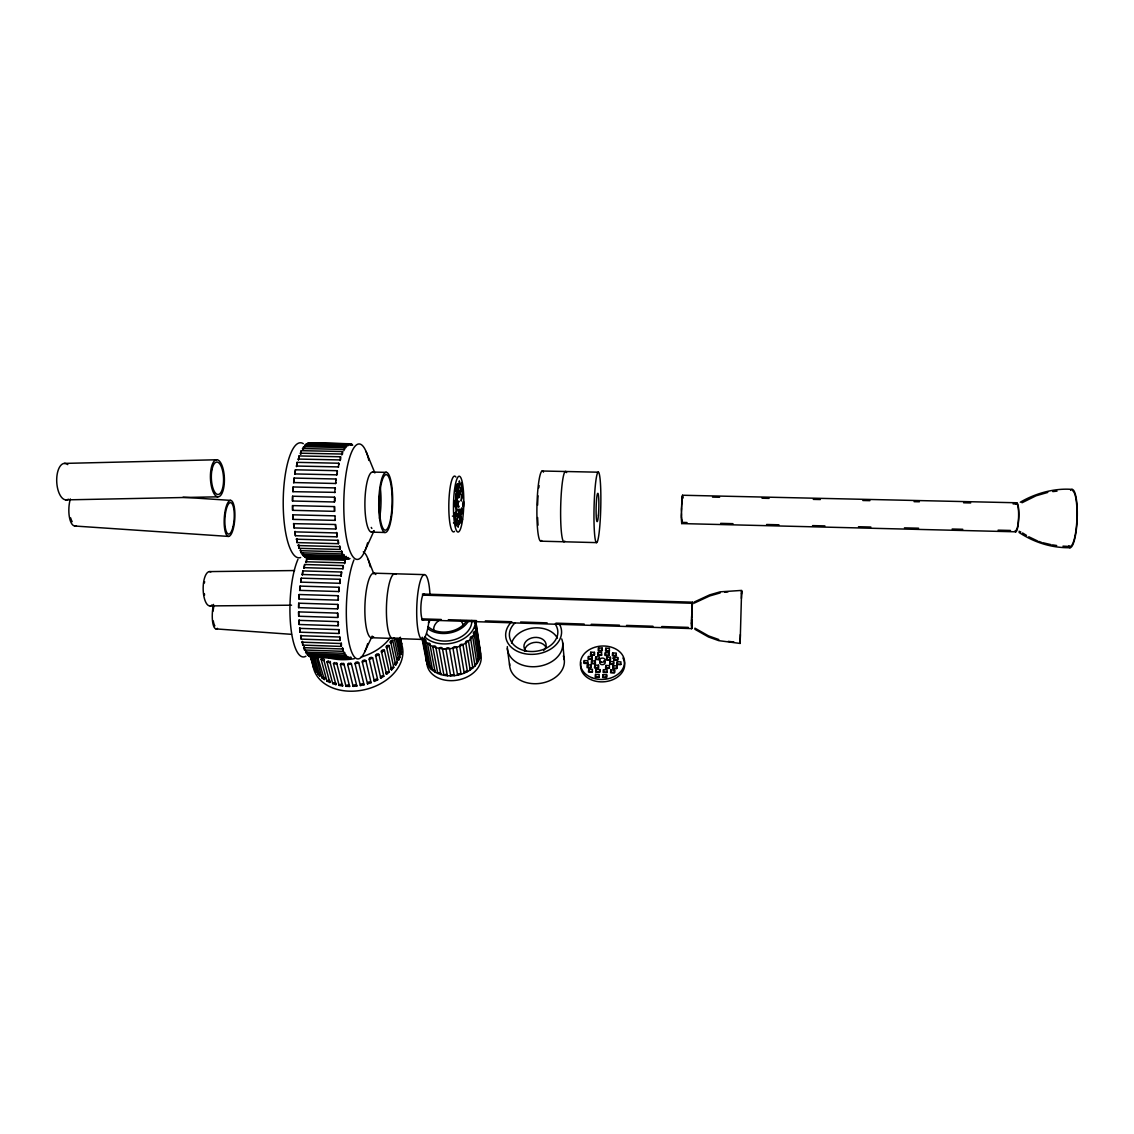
<?xml version="1.0" encoding="UTF-8"?>
<svg xmlns="http://www.w3.org/2000/svg" width="1134" height="1134" viewBox="0 0 1134 1134"><rect width="100%" height="100%" fill="white"/><g stroke="black" fill="none" stroke-linecap="round" stroke-linejoin="round"><path stroke-width="1.5" d="M691.598 623.076L691.712 628.59L691.938 627.541M307.683 445.109L307.399 443.422L308.604 443.04L349.343 443.819L349.258 445.095M305.287 555.15L304.734 556.992L306.01 557.701L350.023 558.58M681.406 517.175L681.477 514.283M691.556 624.31L691.598 622.694M351.54 445.123L351.639 444.103L350.477 443.777L309.936 442.997L309.993 444.046M347.982 557.404L347.713 559.161L348.875 558.523M350.477 443.777L350.548 445.052M350.052 657.21C349.074 659.123 351.526 658.826 350.916 657.153M681.406 515.998L681.491 513.036M691.556 623.36L691.612 621.73M691.556 623.034L691.627 620.681M691.612 621.659L691.726 628.605L691.91 627.782M335.097 500.108L334.445 501.993L292.501 501.001L292.615 496.224L334.558 497.202L335.097 498.804M298.639 607.626L298.696 603.203L337.734 604.422L338.244 606.577L337.62 608.873L298.582 607.64L298.752 603.217M334.445 501.993L334.558 497.202M337.62 608.873L337.734 604.422M691.57 621.404L691.627 620.114M691.584 621.163L691.641 619.561M681.435 513.376L681.52 511.746M691.584 620.539L691.641 619.292M694.873 629.257L708.509 636.996L718.786 640.653L740.119 643.432L740.219 639.874M691.598 619.929L691.697 617.137M681.463 511.958L681.633 506.09M691.612 618.739L691.853 611.24M741.579 592.203L741.636 590.417L720.203 591.835L709.742 594.84L694.121 602.083M352.731 445.166L350.222 444.712M681.491 510.498L681.577 507.536M691.655 617.293L691.726 615.875M740.162 641.688L740.176 641.419M741.593 591.934L741.622 590.857M740.19 640.88L740.36 634.544M741.423 598.412L741.622 591.282M740.219 640.398L741.551 593.068M740.247 639.42L740.119 643.403M741.523 594.06L741.593 591.835M691.754 615.011L691.74 614.018M691.768 614.614L691.825 611.864M338.683 542.024L338.471 543.682L297.037 542.591L296.654 538.593M691.783 614.132L691.783 613.083M681.662 506.374L681.676 504.701M691.839 612.417L691.868 611.58M343.375 567.369L343.262 565.611L304.635 564.519L304.04 568.233L304.635 564.519M691.853 612.147L691.882 610.347M308.519 557.404L307.286 557.418M681.718 505.098L681.732 503.368M691.896 610.999L691.924 609.482M349.896 658.571L311 657.196L310.971 656.005M691.938 609.979L692.038 607.285M306.01 557.701L305.953 556.213M681.775 503.879L681.803 502.135M691.981 609.213L691.995 607.838M691.995 608.887L692.463 603.274L422.429 595.109M681.817 502.745L681.86 500.987M692.009 608.476L692.279 604.436M334.771 492.624L335.083 487.918L293.153 486.968L292.884 491.688L335.182 492.354M337.975 600.155L338.201 595.719L299.192 594.528L298.937 598.95L338.031 600.141L338.485 599.177M681.874 501.696L681.917 499.966M692.08 607.129L692.137 605.528M681.931 500.76L682.498 495.246L1016.688 502.773M692.123 606.506L692.42 603.387M344.75 449.092L344.736 447.533L303.643 446.725L302.778 449.787M400.288 648.591A1.829 1.332 -12.1 0 0 401.833 649.201L400.004 637.818M681.988 499.91L682.455 496.423L682.668 498.28M692.179 605.641L692.505 602.182L422.443 594.032M348.804 657.153C349.711 659.251 346.905 658.415 347.982 656.855M346.55 557.333C347.188 560.763 344.041 556.638 346.253 556.34M346.99 446.272L347.018 444.953L306.152 444.159L304.947 445.208L305.159 446.697M307.924 653.751L308.646 656.047L346.763 657.437L346.777 656.019M310.914 657.181L309.922 656.047M303.175 553.094L302.31 554.526L303.529 555.958L344.339 557.092L344.311 555.136M308.717 656.104L308.732 654.687M303.529 555.958L303.501 554.016M682.087 521.257L681.704 523.582L681.463 517.515M682.087 520.279L681.789 522.363L687.034 522.533M311.184 443.933L309.936 442.997M339.023 587.27L338.726 591.608L339.023 587.27L300.056 586.108L299.745 590.431L300.056 586.108M336.231 482.446L335.579 483.58L335.962 479.002L294.089 478.08L293.749 482.673L294.089 478.08M616.868 665.871L616.584 668.677L612.899 668.536L613.182 665.743L616.868 665.871L617.009 668.28L613.324 668.153L613.182 665.743M616.995 664.538L617.279 661.746L620.964 661.873L620.681 664.666L616.995 664.538L617.137 666.962M617.718 657.507L617.435 660.286L613.763 660.158L614.047 657.394L617.718 657.507L617.86 659.931L614.189 659.804L614.047 657.394M614.571 670.052L614.274 672.873L610.574 672.745L610.872 669.925L614.571 670.052L614.713 672.476L611.028 672.334L610.872 669.925M612.658 652.971L612.36 655.721L616.017 655.849L616.301 653.085L612.658 652.971L612.799 655.381L616.442 655.509M613.324 664.411L613.607 661.618L609.936 661.491L609.638 664.283L613.324 664.411L613.466 666.82M610.39 657.266L610.092 660.031L606.421 659.903L606.718 657.139L610.39 657.266L610.531 659.676L606.888 659.549L606.718 657.139M605.825 665.488L605.528 668.28L609.199 668.408L609.497 665.615L605.825 665.488L605.981 667.898L609.653 668.025M606.633 674.801L606.321 677.636L602.622 677.494L602.934 674.673L606.633 674.801L606.789 677.211L603.104 677.083L602.934 674.673M609.001 652.844L608.703 655.594L605.046 655.48L605.343 652.716L609.001 652.844L609.156 655.254L605.513 655.14L605.343 652.716M692.293 603.43L692.449 602.296M603.501 669.67L603.189 672.476L606.888 672.618L607.186 669.797L603.501 669.67L603.671 672.079L607.342 672.207M605.825 648.209L605.513 650.959L609.171 651.086L609.454 648.336L605.825 648.209L605.981 650.632L609.61 650.76M599.815 669.542L599.503 672.349L595.818 672.221L596.13 669.4L599.815 669.542L599.985 671.952L596.314 671.824L596.13 669.4M602.182 648.095L601.87 650.831L598.228 650.718L598.539 647.968L602.182 648.095L602.352 650.505L598.709 650.392L598.539 647.968M595.548 674.404L595.222 677.239L598.922 677.367L599.234 674.532L595.548 674.404L595.719 676.814L599.404 676.955M598.057 652.475L597.746 655.225L601.389 655.353L601.7 652.589L598.057 652.475L598.228 654.885L601.87 655.013M598.468 665.233L598.157 668.025L594.485 667.898L594.797 665.105L598.468 665.233L598.639 667.643L594.981 667.515L594.797 665.105M594.953 663.773L595.265 660.994L591.608 660.867L591.282 663.645L594.953 663.773L595.123 666.182M595.761 656.756L595.435 659.534L599.092 659.662L599.404 656.884L595.761 656.756L595.931 659.18L599.574 659.308M591.126 664.963L590.8 667.77L587.129 667.643L587.455 664.836L591.126 664.963L591.31 667.387L587.653 667.26L587.455 664.836M592.104 656.629L591.778 659.407L588.121 659.279L588.447 656.515L592.104 656.629L592.288 659.052L588.645 658.925L588.447 656.515M594.414 652.348L594.088 655.098L590.445 654.97L590.771 652.22L594.414 652.348L594.585 654.757L590.956 654.644L590.771 652.22M588.773 669.145L588.447 671.952L592.132 672.093L592.458 669.273L588.773 669.145L588.957 671.555L592.628 671.682M587.61 663.518L587.951 660.739L584.293 660.612L583.953 663.39L587.61 663.518L587.809 665.927M346.763 657.437L345.742 656.373L346.153 654.899M344.339 557.092L343.574 554.342M305.939 650.774L306.478 653.595L344.779 655.027L344.75 652.66M300.453 549.565L301.176 552.811L342.199 553.945L342.227 551.748M338.499 624.395L338.116 625.77L299.163 624.494L299.107 620.227L299.163 624.494M306.534 653.694L306.534 651.483M308.604 444.301L308.689 443.025M340.172 579.304L339.803 583.486L340.172 579.304L301.275 578.17L300.836 582.337L301.275 578.17M301.176 552.811L301.19 550.628M337.379 473.927L336.741 475.103L337.195 470.695L295.421 469.802L295.01 474.225L295.421 469.802M459.199 506.218C457.682 510.995 457.64 497.883 459.227 501.767M344.779 655.027L344.24 652.107M342.511 454.124L342.553 451.502L301.261 450.68L300.538 454.195M342.199 553.945L341.561 550.685M304.011 646.734L304.536 650.009L342.964 651.327L343.063 649.272M399.452 653.638A1.829 1.347 -12.2 0 0 400.869 654.559L401.493 651.823L398.644 638.187M298.426 544.66L298.993 548.317L340.228 549.437L340.342 547.24M340.526 459.766L340.54 456.775L299.064 455.925L298.483 459.823L299.064 455.925M304.536 650.009L304.408 646.933M341.589 572.018L341.136 576.001L341.589 572.018L302.821 570.898L302.324 574.881L302.821 570.898M298.993 548.317L298.809 544.873M338.485 467.293L338.726 463.225L297.094 462.36L296.626 466.528L297.094 462.36M345.048 562.833L345.133 560.239L306.662 559.161L306.052 562.592M335.324 519.471L335.026 520.364L293.139 519.386L292.997 514.737L293.139 519.386M458.802 523.965L458.122 527.197L458.292 520.619L458.802 523.965L454.536 523.766M461.099 516.098L460.928 522.604L461.099 516.098L458.079 516.013M462.119 511.264L461.453 514.425L461.623 507.919L462.119 511.264L459.114 511.193M456.534 522.972L455.84 526.219L456.01 519.599L456.534 522.972L453.472 522.887M457.045 509.322L460.078 509.393L459.908 515.942L456.874 515.857M459.908 515.942L460.078 509.393M458.887 497.585L459.043 491.008L458.887 497.585L455.825 497.514M455.471 516.197L454.777 519.443L454.947 512.795L455.471 516.197L452.395 516.126M457.838 490.738L458.008 484.133L457.838 490.738L454.777 490.668M459.865 484.303L459.185 487.45L459.341 480.873L459.865 484.303L456.818 484.246M342.964 651.327L342.496 648.053M302.75 645.104L302.395 641.49L302.75 645.104L341.334 646.423L341.433 643.502M340.228 549.437L339.718 545.766M305.967 446.272L306.152 444.159M338.471 543.682L337.677 540.323L338.499 540.252M343.049 569.055L343.262 565.611M306.534 561.911L306.662 559.161M301.049 635.253L301.219 639.122L339.959 640.427L340.214 637.875M297.037 542.591L297.065 539.146M340.2 460.588L340.54 456.775M341.334 646.423L341.235 642.935M339.959 640.427L339.803 636.557M301.219 639.122L301.318 635.65M336.982 536.821L336.685 532.541L336.982 536.821L295.393 535.73L295.053 531.463L295.393 535.73M344.566 563.683L345.133 560.239M300.014 632.191L299.83 628.094L300.014 632.191L338.882 633.481L339.066 629.866M341.83 454.975L342.553 451.502M399.99 657.196L398.799 659.889A1.843 1.347 -12.4 0 1 397.722 658.273A1.843 1.347 -12.4 0 1 399.99 657.196L395.936 638.017M338.882 633.481L338.882 629.455M365.006 550.67L374.135 530.613M335.806 528.997L335.636 524.503L293.55 523.667L294.075 527.934L335.806 528.997L335.338 524.716M364.666 651.965L372.179 636.089M303.331 449.659L303.643 446.725M301.19 450.836L300.921 454.068M294.075 527.934L293.663 523.525M343.942 450.609L344.736 447.533M390.535 640.993A1.871 1.361 -12.4 0 1 392.704 640.497L397.396 662.44L395.681 665.034A1.843 1.361 -12.6 0 1 394.802 663.631M392.704 640.497L390.947 643.106L395.681 665.034M334.984 520.435L335.111 515.97M337.748 617.435L337.719 613.097L298.582 611.892L298.681 616.244L337.691 617.491L337.606 613.125M298.738 616.187L298.639 611.864M386.68 645.87A1.885 1.375 -12.6 0 1 389.019 645.544L393.781 667.458L391.57 669.882L386.765 647.968A1.885 1.375 -12.6 0 1 386.269 646.309M389.019 645.544L386.765 647.968M346.111 447.491L345.856 446.101L347.018 444.953M334.573 511.306L334.544 506.6L292.501 505.594L292.6 510.328L334.516 511.349L334.431 506.6M338.116 625.77L337.96 621.517L338.499 622.58M304.862 445.293L345.856 446.101M382.03 650.264A1.885 1.375 -12.9 0 1 384.369 650.207L389.217 672.108L386.552 674.305L381.662 652.404A1.885 1.375 -12.9 0 1 381.548 650.661M384.369 650.207L381.662 652.404M292.6 510.328L292.629 505.594M376.601 654.162A1.885 1.375 -13.1 0 1 378.869 654.375L383.816 676.275L380.783 678.175L375.793 656.288A1.885 1.375 -13.1 0 1 376.049 654.502M378.869 654.375L375.793 656.288M370.52 657.465A1.899 1.389 -13.4 0 1 372.661 657.961L377.707 679.833L374.39 681.392L369.287 659.52A1.899 1.389 -13.4 0 1 369.911 657.734M372.661 657.961L369.287 659.52M307.399 443.422L349.343 443.819M1022.003 502.759L1036.037 495.799L1047.788 492.411M298.993 598.936L299.192 594.528M1020.274 502.234C1034.818 493.63 1054.152 487.875 1072.254 489.42M364.113 660.045A1.899 1.389 -13.7 0 1 365.913 660.838L371.059 682.696L367.529 683.873L362.313 662.001A1.899 1.389 -13.7 0 1 363.135 660.371M365.913 660.838L362.313 662.001M694.093 603.175L709.714 595.945L720.175 592.926M357.21 661.93A1.899 1.389 -14 0 1 358.769 662.936L364.042 684.794L362.214 685.191L360.385 685.546L355.055 663.688A1.899 1.389 -14 0 1 356.204 662.128M358.769 662.936L355.055 663.688M292.941 491.688L293.153 486.968M348.818 559.161L307.243 558.041M292.501 501.001L292.615 496.224M351.441 664.212L347.699 664.524L353.142 686.368L356.827 686.056L351.441 664.212A1.899 1.389 -14.3 0 0 350.321 663.036M1052.791 491.589L1057.03 491.135M724.626 592.217L727.971 591.877M64.241 463.409L216.466 459.766M65.786 499.881L217.799 496.82A18.555 6.96 87.7 0 0 223.27 469.618A18.555 6.96 87.7 0 0 211.165 468.441A18.555 6.96 87.7 0 0 217.799 496.82M209.521 571.593L294.557 570.544M445.903 648.932L450.694 675.878A1.857 1.389 -10.6 0 1 454.266 675.666L449.546 648.705A1.885 1.389 -10.4 0 0 445.903 648.932L442.515 648.818A1.885 1.389 -10.6 0 0 439.014 648.35L443.933 675.297A1.857 1.389 -10.9 0 1 447.377 675.765L442.515 648.818M210.088 605.91L291.551 605.187M344.112 664.623L340.441 664.481L345.998 686.311L349.612 686.453L344.112 664.623A1.899 1.389 -14.6 0 0 343.276 663.291M349.102 444.046L351.639 444.103M302.409 448.568L343.616 449.39M300.113 453.203L341.504 454.025M298.029 459.072L339.59 459.922M542.095 471.007L598.426 472.198A35.253 3.345 -88.6 0 1 599.758 526.573A35.253 3.345 -88.6 0 1 594.046 523.398A35.253 3.345 -88.6 0 1 598.426 472.198M296.201 466.031L337.918 466.91M372.973 472.07L386.566 472.368A30.079 6.946 -89 0 1 391.258 518.777A30.079 6.946 -89 0 1 379.28 516.069A30.079 6.946 -89 0 1 386.566 472.368M294.698 473.927L336.529 474.834M293.564 482.545L335.466 483.481M712.521 497.103L719.594 497.259M762.034 498.223L769.107 498.379M813.305 499.385L820.378 499.541M862.818 500.505L869.891 500.661M914.089 501.667L919.39 501.781M963.602 502.787L970.676 502.943M1013.101 503.907L1016.645 503.992M720.629 523.355L732.989 523.667M766.584 524.489L778.945 524.787M812.539 525.609L824.9 525.907M858.495 526.729L870.855 527.041M904.45 527.863L918.583 528.203M952.163 529.025L962.766 529.294M998.118 530.159L1010.493 530.457M681.704 523.582L1015.752 531.803M292.813 514.822L334.7 515.857M371.527 532.13L385.106 532.484M294.67 531.86L336.344 532.937M540.72 541.173L596.541 542.619M296.158 539.217L337.677 540.323M297.958 545.553L339.307 546.659M300.028 550.685L341.178 551.804M302.31 554.526L343.233 555.66M322.084 557.347L324.494 557.418M326.068 557.347L333.594 557.559M304.819 557.049L345.431 558.112M305.599 561.755L344.155 562.833M303.671 567.652L342.383 568.758M373.554 573.166L424.371 574.626M301.998 574.499L340.838 575.633M300.623 582.139L339.548 583.287M299.574 590.36L338.57 591.537M421.834 618.866L441.239 619.476M448.299 619.703L476.535 620.61M485.352 620.893L511.817 621.744M520.648 622.013L547.112 622.864M555.929 623.147L584.166 624.054M591.225 624.281L619.447 625.174M626.507 625.401L652.971 626.251M661.802 626.535L688.267 627.385M421.805 619.944L691.754 628.59M298.866 620.355L337.847 621.616M299.532 628.364L338.442 629.639M371.201 637.719L422.075 639.42M300.567 635.706L339.364 636.996M301.928 642.184L340.597 643.502M612.516 658.145L614.954 658.23M303.586 647.656L342.099 648.974M305.556 652.093L343.829 653.297M588.135 663.149L584.492 663.021L584.293 660.612M621.092 664.297L617.42 664.17L617.279 661.746M307.654 655.112L345.742 656.373M337.918 657.181L342.624 657.337M309.823 656.813L347.784 658.131M348.62 658.188L350.973 658.273M1070.127 547.694C1051.87 548.091 1034.151 542.463 1019.041 532.456M1062.983 546.149L1069.943 546.489M183.028 497.245L230.712 500.392A18.045 5.273 -86.5 0 1 233.491 527.905A18.045 5.273 -86.5 0 1 224.404 526.899A18.045 5.273 -86.5 0 1 230.712 500.392M74.929 526.034L228.487 536.425M215.928 628.902L291.481 634.331M728.212 641.362L733.84 641.972M336.968 664.141L333.467 663.574L339.123 685.39L342.581 685.971L336.968 664.141A1.899 1.389 -14.8 0 0 336.458 662.695M1052.48 544.873L1056.675 545.525M1051.076 544.66L1042.77 542.704M330.207 662.809L326.961 661.817L332.716 683.632L335.905 684.638L330.207 662.809A1.899 1.375 -15 0 0 330.122 661.391M718.814 639.548L708.552 635.89L694.915 628.165M1038.815 541.414L1041.338 542.293M1037.553 540.975L1028.765 536.751M321.092 659.251L326.918 681.08L329.781 682.47L323.998 660.654L321.092 659.251A1.899 1.375 -15.1 0 1 322.906 658.571M1019.097 531.251L1020.813 532.016M1022.584 532.98L1026.497 535.39M316.372 657.366L321.9 677.792L324.352 679.549L317.69 657.21M338.201 595.719L338.556 596.597M320.553 674.702A1.857 1.361 -15.6 0 1 319.76 675.949L317.761 673.88L313.324 657.578M335.083 487.918L335.423 488.754M317.081 670.733A1.857 1.347 -15.6 0 1 316.103 671.753L311.283 657.238M342.766 648.095L343.021 648.903M335.962 479.002L336.259 480.051M681.732 522.405L681.463 516.523M682.498 495.246L682.739 498.024M314.699 666.041A1.857 1.347 -15.6 0 1 313.466 667.09L310.447 656.671M366.041 451.431L374.872 472.949M368.153 559.416L373.851 573.875M308.519 653.751L308.703 654.488M400.259 638.428L400.43 638.896A1.814 1.318 -12 0 1 399.763 638.995M337.195 470.695L337.436 471.914M310.829 656.728L311.198 658.074M310.872 657.621L313.466 667.09M312.02 656.827L316.103 671.753M314.586 656.884L319.76 675.949M338.726 463.225L338.924 464.586M400.33 637.265L401.677 643.942A1.814 1.332 -12 0 1 400.685 643.899M348.322 445.605L348.152 444.216M394.136 637.946L398.799 659.889M397.424 638.159L400.869 654.559M400.146 637.535L401.677 643.942M399.551 638.3L401.833 649.201M422.273 637.237L427.475 664.184A1.843 1.361 -11.4 0 0 428.383 662.837M421.961 638.173L426.497 661.689A1.843 1.361 -11.4 0 1 428.085 662.171M425.604 650.788L425.93 652.447M474.806 620.61L475.075 622.325M475.6 625.755L476.124 629.157M476.918 634.232L477.428 637.606M477.953 640.951L478.463 644.296M507.366 648.549L509.648 665.53M562.677 642.794L564.307 659.846M311.567 659.421L311.921 662.072A1.843 1.332 -15.5 0 0 312.871 661.646M591.608 660.867L591.792 663.277L595.449 663.404L595.265 660.994M609.936 661.491L610.092 663.914L613.763 664.042L613.607 661.618M691.612 625.047L691.754 627.485L691.598 623.572M389.812 638.229A46.692 33.311 -13.5 0 1 360.995 657.096M354.375 658.656A46.692 33.311 -13.5 0 1 328.435 657.748M400.869 642.269A45.672 33.24 -13.9 0 1 366.055 689.344A45.672 33.24 -13.9 0 1 312.885 664.34M312.545 664.567A1.857 1.347 -15.6 0 1 313.565 664.481M314.628 669.429A1.857 1.347 -15.6 0 1 316.173 669.287M317.761 673.88A1.857 1.361 -15.6 0 1 320.341 674.092M321.9 677.792A1.871 1.361 -15.5 0 1 324.452 677.608A1.871 1.361 -15.5 0 1 324.352 679.549M318.966 657.125A1.899 1.361 -15.2 0 1 318.484 657.734M329.923 680.91A1.871 1.375 -15.4 0 1 329.781 682.47M326.918 681.08A1.871 1.375 -15.4 0 1 329.484 680.584M324.281 659.322A1.899 1.375 -15.1 0 1 323.998 660.654M332.716 683.632A1.871 1.375 -15.3 0 1 335.196 682.838A1.871 1.375 -15.3 0 1 335.905 684.638M326.961 661.817A1.899 1.375 -15 0 1 328.662 660.938M339.123 685.39A1.871 1.375 -15.1 0 1 341.476 684.326A1.871 1.375 -15.1 0 1 342.581 685.971M333.467 663.574A1.899 1.389 -14.8 0 1 334.998 662.525M345.998 686.311A1.871 1.389 -14.9 0 1 348.152 684.993A1.871 1.389 -14.9 0 1 349.612 686.453M340.441 664.481A1.899 1.389 -14.6 0 1 341.944 663.234M353.142 686.368A1.871 1.389 -14.6 0 1 355.055 684.837A1.871 1.389 -14.6 0 1 356.827 686.056M347.699 664.524A1.899 1.389 -14.3 0 1 348.96 663.149M360.385 685.546A1.871 1.389 -14.3 0 1 362.001 683.83A1.871 1.389 -14.3 0 1 364.042 684.794M367.529 683.873A1.871 1.389 -14 0 1 368.791 682.03A1.871 1.389 -14 0 1 371.059 682.696M374.39 681.392A1.871 1.375 -13.7 0 1 375.283 679.464A1.871 1.375 -13.7 0 1 377.707 679.833M380.783 678.175A1.857 1.375 -13.4 0 1 381.279 676.204A1.857 1.375 -13.4 0 1 383.816 676.275M386.552 674.305A1.857 1.375 -13.1 0 1 386.651 672.349A1.857 1.375 -13.1 0 1 389.217 672.108M391.57 669.882A1.857 1.361 -12.8 0 1 391.258 667.997A1.857 1.361 -12.8 0 1 393.781 667.458M395.156 663.036A1.843 1.361 -12.6 0 1 397.396 662.44M390.947 643.106A1.871 1.361 -12.4 0 1 390.025 641.83M399.778 652.532A1.829 1.347 -12.2 0 1 401.493 651.823M400.401 647.245A1.829 1.332 -12.1 0 1 401.89 646.508M399.778 642.354A1.814 1.332 -12 0 1 401.181 641.334M468.484 621.063A24.494 17.705 -10 0 1 428.128 628.902M428.383 622.764A22.411 16.33 -10 0 1 430.637 619.802M466.769 620.624A22.609 16.344 -10 0 1 448.54 631.737A22.609 16.344 -10 0 1 428.085 626.634M475.429 620.893A28.01 20.412 -10 0 1 457.13 647.089A28.01 20.412 -10 0 1 422.642 637.932M476.308 626.237A1.871 1.361 -8.9 0 0 476.039 628.916L480.221 655.962A1.829 1.361 -9.1 0 1 478.973 654.857M475.5 621.985A28.109 20.426 -10 0 1 455.485 642.326A28.109 20.426 -10 0 1 424.938 637.067M479.682 651.199A27.4 20.369 -10.3 0 1 457.612 680.088A27.4 20.369 -10.3 0 1 426.894 660.711M433.769 630.561A14.94 10.886 -10 0 1 439.779 619.901M460.418 620.553A14.94 10.886 -10 0 1 463.211 625.415M471.801 620.468A24.367 17.705 -10 0 1 454.309 639.746A24.367 17.705 -10 0 1 426.625 633.722M425.902 657.096A27.485 20.369 -10.2 0 0 456.237 675.396A27.485 20.369 -10.2 0 0 479.71 648.251A1.829 1.361 -9.1 0 0 479.087 648.634M479.101 650.462A1.829 1.361 -9.1 0 0 480.32 650.817L476.152 623.757A1.857 1.361 -8.9 0 1 474.579 623.048M474.565 621.985A1.857 1.361 -8.9 0 1 475.529 621.191L480.49 653.297A1.829 1.361 -9.1 0 0 479.101 654.219M426.994 658.656A1.843 1.361 -11.4 0 1 426.001 659.265M603.926 660.753A2.764 2.084 -3.8 0 1 604.691 663.73A2.764 2.084 -3.8 0 1 600.68 664.226A2.764 2.084 -3.8 0 1 600.467 661.179M622.92 658.004A22.085 16.698 -3.8 0 1 605.06 681.69A22.085 16.698 -3.8 0 1 580.948 662.724M559.643 624.536A28.052 20.724 -6.7 0 1 530.443 654.346A28.052 20.724 -6.7 0 1 510.569 622.963M561.727 638.896A27.811 20.71 -6.7 0 1 538.338 666.381A27.811 20.71 -6.7 0 1 507.337 646.607M555.164 624.083A24.31 17.96 -6.7 0 1 547.41 647.542A24.31 17.96 -6.7 0 1 515.672 646.522A24.31 17.96 -6.7 0 1 515.105 622.793M511.562 643.261A24.098 17.946 -6.7 0 1 533.136 628.023A24.098 17.946 -6.7 0 1 557.404 638.13M563.357 655.948A27.471 20.681 -6.8 0 1 540.294 683.363A27.471 20.681 -6.8 0 1 509.62 663.603M526.318 651.299A11.127 8.278 -6.7 0 1 527.565 639.959A11.127 8.278 -6.7 0 1 542.676 639.293A11.127 8.278 -6.7 0 1 543.583 650.547M524.546 651.412A11.085 8.278 -6.7 0 1 533.632 642.539A11.085 8.278 -6.7 0 1 546.049 647.386M363.291 551.847A53.822 13.239 -88 0 1 370.194 566.716M367.685 643.602A53.822 13.239 -88 0 1 348.237 638.669A53.822 13.239 -88 0 1 353.921 559.955M305.939 656.189A53.61 15.068 -88 0 1 290.488 623.672A53.61 15.068 -88 0 1 297.944 559.36M373.582 636.67A32.319 7.683 -88 0 1 364.95 604.904A32.319 7.683 -88 0 1 375.836 574.555M393.852 638.059A32.362 7.258 -88.1 0 1 386.496 605.556A32.362 7.258 -88.1 0 1 396.149 574.371M428.921 621.503A32.432 6.648 -88.1 0 1 418.403 632.106A32.432 6.648 -88.1 0 1 420.175 581.416A32.432 6.648 -88.1 0 1 429.899 593.394M423.79 619.618A12.97 2.665 -88.1 0 1 420.912 606.307A12.97 2.665 -88.1 0 1 424.867 594.882M212.058 604.932A17.166 6.577 89.5 0 1 203.184 590.006A17.166 6.577 89.5 0 1 210.867 571.919M204.588 595.052A15.011 5.755 89.5 0 1 204.361 593.649M204.389 583.032A15.011 5.755 89.5 0 1 204.63 581.685M217.501 628.364A16.911 5.004 -85.4 0 1 212.738 622.637A16.911 5.004 -85.4 0 1 213.518 604.408M214.879 625.84A14.799 4.38 -85.4 0 1 213.291 620.936M213.135 611.098A14.799 4.38 -85.4 0 1 213.759 606.676M1016.404 504.091A13.31 2.325 -87.9 0 1 1018.573 517.246A13.31 2.325 -87.9 0 1 1015.469 530.485M1015.639 504.148A14.529 2.537 -87.9 0 1 1018.814 516.225A14.529 2.537 -87.9 0 1 1015.015 531.18M1072.707 490.781A27.953 5.868 -87.8 0 1 1076.705 522.902A27.953 5.868 -87.8 0 1 1068.838 545.879M1070.595 490.356A29.158 6.124 -87.8 0 1 1077.229 517.912A29.158 6.124 -87.8 0 1 1068.752 547.056M76.389 525.708A17.917 7.017 -86.7 0 1 69.656 518.408A17.917 7.017 -86.7 0 1 70.336 498.946M72.193 521.668A15.678 6.138 -86.7 0 1 70.662 517.898M68.38 499.215A18.272 8.618 87.1 0 1 56.7 480.802A18.272 8.618 87.1 0 1 67.771 464.6M380.244 487.422A27.74 6.606 -89 0 1 379.493 518.38M371.867 528.444A27.74 6.606 -89 0 1 371.257 527.423M379.309 496.579A20.809 4.961 -89 0 1 379.181 507.04M373.568 531.038A30.051 7.201 -89 0 1 364.893 504.304A30.051 7.201 -89 0 1 373.483 472.268M367.586 542.846A57.763 14.359 -89 0 1 347.358 542.463A57.763 14.359 -89 0 1 348.62 461.014A57.763 14.359 -89 0 1 368.862 460.432M300.638 557.503A57.522 16.457 -89.2 0 1 283.259 498.35A57.522 16.457 -89.2 0 1 303.302 443.663M541.683 540.479A35.111 4.593 -88.7 0 1 536.977 504.999A35.111 4.593 -88.7 0 1 543.469 472.141M564.775 541.088A35.168 4.068 -88.7 0 1 560.72 505.566A35.168 4.068 -88.7 0 1 566.589 472.623M538.04 525.155A30.434 3.969 -88.7 0 1 537.629 517.543M537.615 505.169A30.434 3.969 -88.7 0 1 538.055 495.813M538.792 487.818A30.434 3.969 -88.7 0 1 539.075 485.607M454.521 531.407A27.911 5.216 -88.9 0 1 448.851 503.142A27.911 5.216 -88.9 0 1 455.882 477.031M462.672 504.148C463.678 514.85 464.33 494.055 462.672 504.148M460.106 520.789L459.426 523.993L459.582 517.458L460.106 520.789M457.767 517.26L457.073 520.478L457.243 513.872L457.767 517.26M461.907 497.897L461.24 501.044L461.41 494.523L461.907 497.897M463.012 492.751L462.346 495.87L462.502 489.378L463.012 492.751M459.072 514.099L458.391 517.302L458.547 510.725L459.072 514.099M457.498 503.95L456.818 507.153L456.974 500.533L457.498 503.95M456.719 510.484L456.024 513.716L456.18 507.082L456.719 510.484M460.886 491.135L460.22 494.268L460.376 487.733L460.886 491.135M461.992 485.99L461.325 489.108L461.481 482.588L461.992 485.99M456.449 497.103L455.755 500.307L455.925 493.659L456.449 497.103M457.47 492.397L457.314 499.017L457.47 492.397M455.655 503.666L454.961 506.884L455.117 500.222L455.655 503.666M456.421 485.508L456.251 492.142L456.421 485.508M430.58 668.55L425.42 641.603A1.885 1.375 -11.2 0 0 423.606 639.434L428.78 666.381A1.843 1.375 -11.4 0 1 430.58 668.55M432.621 670.378L427.504 643.446A1.885 1.389 -11 0 1 430.055 645.147L435.13 672.079A1.857 1.375 -11.3 0 0 432.621 670.378M437.781 673.412L432.749 646.479A1.885 1.389 -10.9 0 1 435.867 647.599L440.857 674.532A1.857 1.389 -11.1 0 0 437.781 673.412M457.612 675.141L452.962 648.18A1.885 1.389 -10.1 0 1 456.506 647.287L461.099 674.248A1.857 1.389 -10.3 0 0 457.612 675.141M464.245 673.128L459.724 646.139A1.885 1.389 -9.8 0 1 462.956 644.636L467.421 671.626A1.857 1.389 -10 0 0 464.245 673.128M470.171 669.953L465.762 642.964A1.885 1.389 -9.5 0 1 468.455 640.937L472.807 667.94A1.843 1.389 -9.7 0 0 470.171 669.953M474.99 665.856L470.681 638.839A1.885 1.389 -9.2 0 1 472.68 636.443L476.932 663.461A1.843 1.375 -9.4 0 0 474.99 665.856M478.406 661.094L474.168 634.062A1.871 1.375 -9.1 0 1 475.344 631.44L479.54 658.471A1.843 1.375 -9.2 0 0 478.406 661.094M600.921 662.001A2.764 2.084 -3.8 0 0 605.06 660.045A2.764 2.084 -3.8 0 0 600.892 658.386A2.764 2.084 -3.8 0 0 600.921 662.001M591.735 677.65A22.113 16.712 -3.8 0 0 624.565 661.817A22.113 16.712 -3.8 0 0 591.112 648.719A22.113 16.712 -3.8 0 0 591.735 677.65M233.023 526.672A15.791 4.621 -86.5 0 0 230.585 502.617A15.791 4.621 -86.5 0 0 225.071 525.836A15.791 4.621 -86.5 0 0 233.023 526.672M211.987 469.632A16.23 6.095 87.7 0 0 217.771 494.481A16.23 6.095 87.7 0 0 222.576 470.695A16.23 6.095 87.7 0 0 211.987 469.632M390.847 517.487A27.769 6.407 -89 0 0 386.51 474.678A27.769 6.407 -89 0 0 379.805 515.063A27.769 6.407 -89 0 0 390.847 517.487M598.412 515.148A14.104 1.332 -88.6 0 0 597.887 493.347A14.104 1.332 -88.6 0 0 596.13 513.759A14.104 1.332 -88.6 0 0 598.412 515.148M462.644 519.259A27.911 5.131 -88.8 0 0 459.426 476.252A27.911 5.131 -88.8 0 0 453.813 516.877A27.911 5.131 -88.8 0 0 462.644 519.259"/></g></svg>
